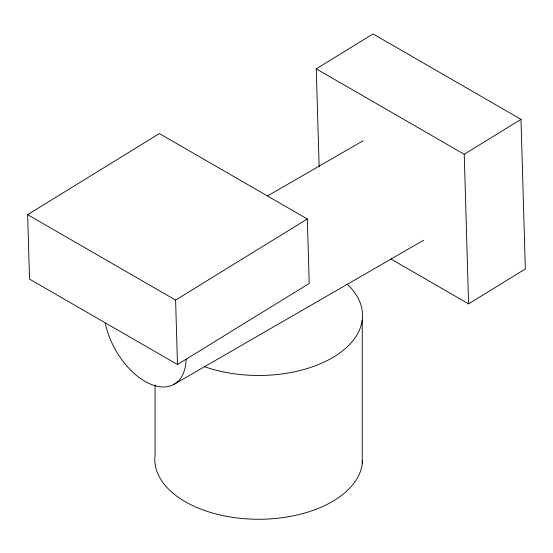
<?xml version="1.0" encoding="UTF-8"?>
<svg xmlns="http://www.w3.org/2000/svg" width="553" height="553" viewBox="0 0 553 553"><rect width="100%" height="100%" fill="white"/><g stroke="black" fill="none" stroke-linecap="round" stroke-linejoin="round"><path stroke-width="0.83" d="M27.65 214.668L159.382 133.563L307.33 218.988L309.21 283.433L177.485 364.531L29.53 279.113L27.65 214.668L175.598 300.085L177.485 364.531M319.143 166.868L316.275 68.862L373.033 33.92L520.981 119.337L525.35 268.924L468.598 303.867L390.888 258.998M175.598 300.085L307.33 218.988M468.598 303.867L464.23 154.28L520.981 119.337M267.611 195.886L363.231 140.683M174.105 384.287L423.626 240.23M316.275 68.862L464.23 154.28M362.236 320.083L362.236 463.856M155.082 384.971L155.082 454.704A103.881 59.973 0 0 0 253.571 519.184A103.881 59.973 0 0 0 362.519 460.573M347.249 284.187A103.881 59.973 0 0 1 332.173 357.888A103.881 59.973 0 0 1 204.548 366.701M186.161 359.415A58.203 33.602 60 0 1 149.607 383.734A58.203 33.602 60 0 1 105.27 323.166"/></g></svg>
